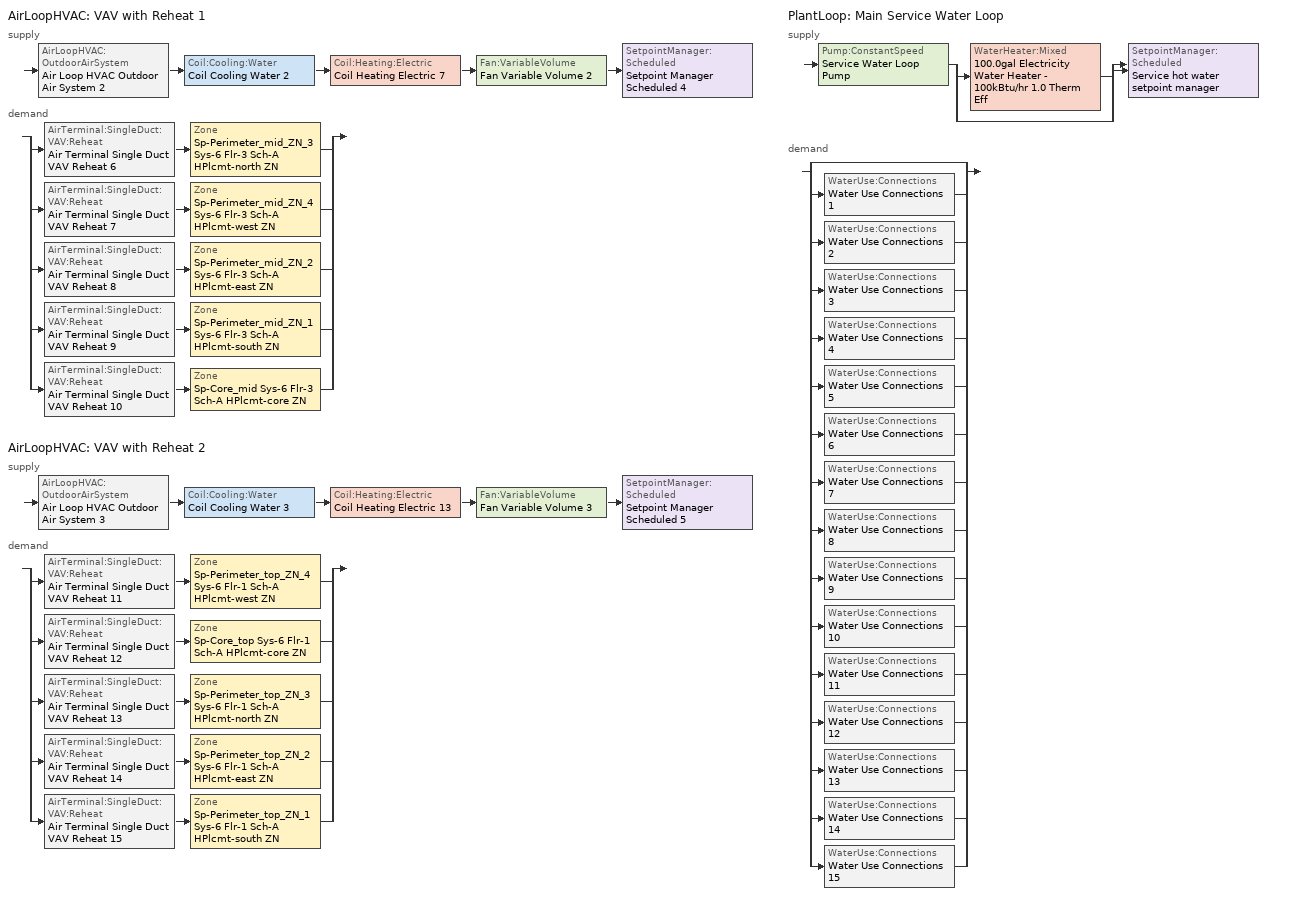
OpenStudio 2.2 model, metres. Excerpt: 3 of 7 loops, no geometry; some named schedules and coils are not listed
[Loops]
AirLoopHVAC 'VAV with Reheat 1'
 supply: AirLoopHVAC:OutdoorAirSystem 'Air Loop HVAC Outdoor Air System 2' > Coil:Cooling:Water 'Coil Cooling Water 2' > Coil:Heating:Electric 'Coil Heating Electric 7' > Fan:VariableVolume 'Fan Variable Volume 2' > SetpointManager:Scheduled 'Setpoint Manager Scheduled 4'
 demand: split
  | AirTerminal:SingleDuct:VAV:Reheat 'Air Terminal Single Duct VAV Reheat 6' > Zone 'Sp-Perimeter_mid_ZN_3 Sys-6 Flr-3 Sch-A HPlcmt-north ZN'
  | AirTerminal:SingleDuct:VAV:Reheat 'Air Terminal Single Duct VAV Reheat 7' > Zone 'Sp-Perimeter_mid_ZN_4 Sys-6 Flr-3 Sch-A HPlcmt-west ZN'
  | AirTerminal:SingleDuct:VAV:Reheat 'Air Terminal Single Duct VAV Reheat 8' > Zone 'Sp-Perimeter_mid_ZN_2 Sys-6 Flr-3 Sch-A HPlcmt-east ZN'
  | AirTerminal:SingleDuct:VAV:Reheat 'Air Terminal Single Duct VAV Reheat 9' > Zone 'Sp-Perimeter_mid_ZN_1 Sys-6 Flr-3 Sch-A HPlcmt-south ZN'
  | AirTerminal:SingleDuct:VAV:Reheat 'Air Terminal Single Duct VAV Reheat 10' > Zone 'Sp-Core_mid Sys-6 Flr-3 Sch-A HPlcmt-core ZN'
AirLoopHVAC 'VAV with Reheat 2'
 supply: AirLoopHVAC:OutdoorAirSystem 'Air Loop HVAC Outdoor Air System 3' > Coil:Cooling:Water 'Coil Cooling Water 3' > Coil:Heating:Electric 'Coil Heating Electric 13' > Fan:VariableVolume 'Fan Variable Volume 3' > SetpointManager:Scheduled 'Setpoint Manager Scheduled 5'
 demand: split
  | AirTerminal:SingleDuct:VAV:Reheat 'Air Terminal Single Duct VAV Reheat 11' > Zone 'Sp-Perimeter_top_ZN_4 Sys-6 Flr-1 Sch-A HPlcmt-west ZN'
  | AirTerminal:SingleDuct:VAV:Reheat 'Air Terminal Single Duct VAV Reheat 12' > Zone 'Sp-Core_top Sys-6 Flr-1 Sch-A HPlcmt-core ZN'
  | AirTerminal:SingleDuct:VAV:Reheat 'Air Terminal Single Duct VAV Reheat 13' > Zone 'Sp-Perimeter_top_ZN_3 Sys-6 Flr-1 Sch-A HPlcmt-north ZN'
  | AirTerminal:SingleDuct:VAV:Reheat 'Air Terminal Single Duct VAV Reheat 14' > Zone 'Sp-Perimeter_top_ZN_2 Sys-6 Flr-1 Sch-A HPlcmt-east ZN'
  | AirTerminal:SingleDuct:VAV:Reheat 'Air Terminal Single Duct VAV Reheat 15' > Zone 'Sp-Perimeter_top_ZN_1 Sys-6 Flr-1 Sch-A HPlcmt-south ZN'
PlantLoop 'Main Service Water Loop'
 supply: Pump:ConstantSpeed 'Service Water Loop Pump' > split
  | WaterHeater:Mixed '100.0gal Electricity Water Heater - 100kBtu/hr 1.0 Therm Eff'
  | bypass
  join > SetpointManager:Scheduled 'Service hot water setpoint manager'
 demand: split
  | bypass
  | WaterUse:Connections 'Water Use Connections 1'
  | WaterUse:Connections 'Water Use Connections 2'
  | WaterUse:Connections 'Water Use Connections 3'
  | WaterUse:Connections 'Water Use Connections 4'
  | WaterUse:Connections 'Water Use Connections 5'
  | WaterUse:Connections 'Water Use Connections 6'
  | WaterUse:Connections 'Water Use Connections 7'
  | WaterUse:Connections 'Water Use Connections 8'
  | WaterUse:Connections 'Water Use Connections 9'
  | WaterUse:Connections 'Water Use Connections 10'
  | WaterUse:Connections 'Water Use Connections 11'
  | WaterUse:Connections 'Water Use Connections 12'
  | WaterUse:Connections 'Water Use Connections 13'
  | WaterUse:Connections 'Water Use Connections 14'
  | WaterUse:Connections 'Water Use Connections 15'
[Sizing:Zone] Zone Cooling Design Supply Air Temperature Input Method=SupplyAirTemperature; Zone Cooling Design Supply Air Temperature {C}=13; Zone Cooling Design Supply Air Temperature Difference {deltaC}=11.11; Zone Heating Design Supply Air Temperature Input Method=SupplyAirTemperature; Zone Heating Design Supply Air Temperature {C}=43; Zone Heating Design Supply Air Temperature Difference {deltaC}=11.11; Zone Cooling Design Supply Air Humidity Ratio {kg-H2O/kg-air}=0.0085; Zone Heating Design Supply Air Humidity Ratio {kg-H2O/kg-air}=0.008; Zone Heating Sizing Factor=1.3; Zone Cooling Sizing Factor=1.1; Cooling Design Air Flow Method=DesignDay; Heating Design Air Flow Method=DesignDay; Account for Dedicated Outdoor Air System=No; Dedicated Outdoor Air System Control Strategy=NeutralSupplyAir; Dedicated Outdoor Air Low Setpoint Temperature for Design {C}=autosize; Dedicated Outdoor Air High Setpoint Temperature for Design {C}=autosize
Sp-Perimeter_top_ZN_3 Sys-6 Flr-1 Sch-A HPlcmt-north ZN; Sp-Perimeter_top_ZN_2 Sys-6 Flr-1 Sch-A HPlcmt-east ZN; Sp-Perimeter_top_ZN_4 Sys-6 Flr-1 Sch-A HPlcmt-west ZN; Sp-Perimeter_top_ZN_1 Sys-6 Flr-1 Sch-A HPlcmt-south ZN; Sp-Core_top Sys-6 Flr-1 Sch-A HPlcmt-core ZN; Sp-Perimeter_mid_ZN_3 Sys-6 Flr-3 Sch-A HPlcmt-north ZN; Sp-Perimeter_mid_ZN_2 Sys-6 Flr-3 Sch-A HPlcmt-east ZN; Sp-Perimeter_mid_ZN_4 Sys-6 Flr-3 Sch-A HPlcmt-west ZN; Sp-Perimeter_mid_ZN_1 Sys-6 Flr-3 Sch-A HPlcmt-south ZN; Sp-Core_mid Sys-6 Flr-3 Sch-A HPlcmt-core ZN
[Zone equipment]
Sp-Perimeter_top_ZN_3 Sys-6 Flr-1 Sch-A HPlcmt-north ZN: Air Terminal Single Duct VAV Reheat 13, Zone HVAC Baseboard Convective Water 13
Sp-Perimeter_top_ZN_2 Sys-6 Flr-1 Sch-A HPlcmt-east ZN: Air Terminal Single Duct VAV Reheat 14, Zone HVAC Baseboard Convective Water 14
Sp-Perimeter_top_ZN_4 Sys-6 Flr-1 Sch-A HPlcmt-west ZN: Air Terminal Single Duct VAV Reheat 11, Zone HVAC Baseboard Convective Water 11
Sp-Perimeter_top_ZN_1 Sys-6 Flr-1 Sch-A HPlcmt-south ZN: Air Terminal Single Duct VAV Reheat 15, Zone HVAC Baseboard Convective Water 15
Sp-Core_top Sys-6 Flr-1 Sch-A HPlcmt-core ZN: Air Terminal Single Duct VAV Reheat 12, Zone HVAC Baseboard Convective Water 12
Sp-Perimeter_mid_ZN_3 Sys-6 Flr-3 Sch-A HPlcmt-north ZN: Air Terminal Single Duct VAV Reheat 6, Zone HVAC Baseboard Convective Water 6
Sp-Perimeter_mid_ZN_2 Sys-6 Flr-3 Sch-A HPlcmt-east ZN: Air Terminal Single Duct VAV Reheat 8, Zone HVAC Baseboard Convective Water 8
Sp-Perimeter_mid_ZN_4 Sys-6 Flr-3 Sch-A HPlcmt-west ZN: Air Terminal Single Duct VAV Reheat 7, Zone HVAC Baseboard Convective Water 7
Sp-Perimeter_mid_ZN_1 Sys-6 Flr-3 Sch-A HPlcmt-south ZN: Air Terminal Single Duct VAV Reheat 9, Zone HVAC Baseboard Convective Water 9
Sp-Core_mid Sys-6 Flr-3 Sch-A HPlcmt-core ZN: Air Terminal Single Duct VAV Reheat 10, Zone HVAC Baseboard Convective Water 10
[PlantLoop]
Main Service Water Loop: Glycol Concentration=0; Maximum Loop Temperature {C}=60; Minimum Loop Temperature {C}=10; Plant Loop Volume {m3}=Autocalculate; Load Distribution Scheme=Optimal
[Sizing:Plant]
Main Service Water Loop: Loop Type=Heating; Design Loop Exit Temperature {C}=60; Loop Design Temperature Difference {deltaC}=5; Sizing Option=NonCoincident; Zone Timesteps in Averaging Window=1; Coincident Sizing Factor Mode=None
[Pump:ConstantSpeed]
Service Water Loop Pump: Rated Flow Rate {m3/s}=autosize; Rated Pump Head {Pa}=29891; Rated Power Consumption {W}=autosize; Motor Efficiency=0.7; Fraction of Motor Inefficiencies to Fluid Stream=0; Pump Control Type=Intermittent
[SetpointManager:Scheduled] Control Variable=Temperature
Name | Schedule
Setpoint Manager Scheduled 4 | Supply Air Temp 1
Setpoint Manager Scheduled 5 | Supply Air Temp 2
Service hot water setpoint manager | Service Water Loop Temp - 140F
[AirLoopHVAC] Design Supply Air Flow Rate {m3/s}=AutoSize
Name | Availability Schedule | Availability Manager
VAV with Reheat 1 | VAV with Reheat 1 Occ Sch | Availability Manager Night Cycle 2
VAV with Reheat 2 | VAV with Reheat 2 Occ Sch | Availability Manager Night Cycle 3
[Sizing:System] Type of Load to Size On=Sensible; Design Outdoor Air Flow Rate {m3/s}=Autosize; Minimum System Air Flow Ratio=0.3; Preheat Design Temperature {C}=7; Preheat Design Humidity Ratio {kg-H2O/kg-Air}=0.008; Precool Design Temperature {C}=13; Precool Design Humidity Ratio {kg-H2O/kg-Air}=0.008; Central Cooling Design Supply Air Temperature {C}=13; Central Heating Design Supply Air Temperature {C}=13.1; Sizing Option=NonCoincident; 100% Outdoor Air in Cooling=No; 100% Outdoor Air in Heating=No; Central Cooling Design Supply Air Humidity Ratio {kg-H2O/kg-Air}=0.0085; Central Heating Design Supply Air Humidity Ratio {kg-H2O/kg-Air}=0.008; Cooling Design Air Flow Method=DesignDay; Cooling Design Air Flow Rate {m3/s}=0; Heating Design Air Flow Method=DesignDay; Heating Design Air Flow Rate {m3/s}=0; System Outdoor Air Method=ZoneSum; Zone Maximum Outdoor Air Fraction=1; Cooling Supply Air Flow Rate Per Floor Area {m3/s-m2}=0.00996765; Cooling Fraction of Autosized Cooling Supply Air Flow Rate=1; Cooling Supply Air Flow Rate Per Unit Cooling Capacity {m3/s-W}=3.94755e-05; Heating Supply Air Flow Rate Per Floor Area {m3/s-m2}=0.00996765; Heating Fraction of Autosized Heating Supply Air Flow Rate=1; Heating Fraction of Autosized Cooling Supply Air Flow Rate=1; Heating Supply Air Flow Rate Per Unit Heating Capacity {m3/s-W}=3.15882e-05; Cooling Design Capacity Method=CoolingDesignCapacity; Cooling Design Capacity {W}=autosize; Cooling Design Capacity Per Floor Area {W/m2}=234.7; Fraction of Autosized Cooling Design Capacity=1; Heating Design Capacity Method=HeatingDesignCapacity; Heating Design Capacity {W}=autosize; Heating Design Capacity Per Floor Area {W/m2}=157; Fraction of Autosized Heating Design Capacity=1; Central Cooling Capacity Control Method=OnOff
VAV with Reheat 1; VAV with Reheat 2
[Fan:VariableVolume] Availability Schedule=Always On Discrete; Fan Efficiency=0.549965; Pressure Rise {Pa}=1458.33; Maximum Flow Rate {m3/s}=Autosize; Fan Power Minimum Flow Rate Input Method=Fraction; Fan Power Minimum Flow Fraction=0.5; Fan Power Minimum Air Flow Rate {m3/s}=0; Motor Efficiency=0.8461; Motor In Airstream Fraction=1; Fan Power Coefficient 1=-4.1457; Fan Power Coefficient 2=16.803; Fan Power Coefficient 3=-19.471; Fan Power Coefficient 4=7.8488; Fan Power Coefficient 5=0
Fan Variable Volume 2; Fan Variable Volume 3
[Coil:Heating:Electric] Availability Schedule=Always On Discrete
Coil Heating Electric 7; Coil Heating Electric 8; Coil Heating Electric 9; Coil Heating Electric 10; Coil Heating Electric 11; Coil Heating Electric 12; Coil Heating Electric 13; Coil Heating Electric 14; Coil Heating Electric 15; Coil Heating Electric 16; Coil Heating Electric 17; Coil Heating Electric 18
[Controller:OutdoorAir] Minimum Outdoor Air Flow Rate {m3/s}=0; Maximum Outdoor Air Flow Rate {m3/s}=Autosize; Economizer Control Type=DifferentialEnthalpy; Economizer Control Action Type=ModulateFlow; Lockout Type=NoLockout; Minimum Limit Type=FixedMinimum; High Humidity Control=No; Heat Recovery Bypass Control Type=BypassWhenWithinEconomizerLimits
Name | Minimum Outdoor Air Schedule | Controller Mechanical Ventilation
Controller Outdoor Air 2 | VAV with Reheat 1 Occ Sch | Controller Mechanical Ventilation 2
Controller Outdoor Air 3 | VAV with Reheat 2 Occ Sch | Controller Mechanical Ventilation 3
[Controller:MechanicalVentilation] Availability Schedule=Always On Discrete; System Outdoor Air Method=ZoneSum
Controller Mechanical Ventilation 2; Controller Mechanical Ventilation 3
[AirLoopHVAC:OutdoorAirSystem]
Name | Controller
Air Loop HVAC Outdoor Air System 2 | Controller Outdoor Air 2
Air Loop HVAC Outdoor Air System 3 | Controller Outdoor Air 3
[AirTerminal:SingleDuct:VAV:Reheat] Availability Schedule=Always On Discrete; Maximum Air Flow Rate {m3/s}=AutoSize; Zone Minimum Air Flow Input Method=Constant; Constant Minimum Air Flow Fraction=0.3; Maximum Hot Water or Steam Flow Rate {m3/s}=AutoSize; Minimum Hot Water or Steam Flow Rate {m3/s}=0; Convergence Tolerance=0.001; Damper Heating Action=Normal; Maximum Flow per Zone Floor Area During Reheat {m3/s-m2}=AutoSize; Maximum Flow Fraction During Reheat=AutoSize; Maximum Reheat Air Temperature {C}=43; Control For Outdoor Air=No
Name | Fixed Minimum Air Flow Rate {m3/s} | Reheat Coil
Air Terminal Single Duct VAV Reheat 6 | 0.414676 | Coil Heating Electric 8
Air Terminal Single Duct VAV Reheat 7 | 0.262507 | Coil Heating Electric 9
Air Terminal Single Duct VAV Reheat 8 | 0.262524 | Coil Heating Electric 10
Air Terminal Single Duct VAV Reheat 9 | 0.414676 | Coil Heating Electric 11
Air Terminal Single Duct VAV Reheat 10 | 1.96707 | Coil Heating Electric 12
Air Terminal Single Duct VAV Reheat 11 | 0.262507 | Coil Heating Electric 14
Air Terminal Single Duct VAV Reheat 12 | 1.96707 | Coil Heating Electric 15
Air Terminal Single Duct VAV Reheat 13 | 0.414676 | Coil Heating Electric 16
Air Terminal Single Duct VAV Reheat 14 | 0.262524 | Coil Heating Electric 17
Air Terminal Single Duct VAV Reheat 15 | 0.414676 | Coil Heating Electric 18
[WaterHeater:Mixed]
100.0gal Electricity Water Heater - 100kBtu/hr 1.0 Therm Eff: Tank Volume {m3}=0.378541; Setpoint Temperature Schedule=Service Water Loop Temp - 140F; Deadband Temperature Difference {deltaC}=2; Maximum Temperature Limit {C}=82.2222; Heater Control Type=Cycle; Heater Maximum Capacity {W}=29307.1; Heater Fuel Type=Electricity; Heater Thermal Efficiency=1; Off Cycle Parasitic Fuel Consumption Rate {W}=1276.95; Off Cycle Parasitic Fuel Type=Electricity; Off Cycle Parasitic Heat Fraction to Tank=0.8; On Cycle Parasitic Fuel Consumption Rate {W}=1276.95; On Cycle Parasitic Fuel Type=Electricity; On Cycle Parasitic Heat Fraction to Tank=0; Ambient Temperature Indicator=Schedule; Ambient Temperature Schedule=Water Heater Ambient Temp Schedule - 70F; Off Cycle Loss Coefficient to Ambient Temperature {W/K}=2.78836; On Cycle Loss Coefficient to Ambient Temperature {W/K}=2.78836; Use Side Effectiveness=1; Source Side Effectiveness=1; Use Side Design Flow Rate {m3/s}=autosize; Source Side Design Flow Rate {m3/s}=autosize; Indirect Water Heating Recovery Time {hr}=1.5
[WaterUse:Connections]
Name | Water Use Equipment Name 1
Water Use Connections 1 | Core_bottom Service Water Use 0.38gal/min
Water Use Connections 2 | Core_mid Service Water Use 0.38gal/min
Water Use Connections 3 | Core_top Service Water Use 0.38gal/min
Water Use Connections 4 | Perimeter_bot_zn_1 Service Water Use 0.08gal/min
Water Use Connections 5 | Perimeter_bot_zn_2 Service Water Use 0.05gal/min
Water Use Connections 6 | Perimeter_bot_zn_3 Service Water Use 0.08gal/min
Water Use Connections 7 | Perimeter_bot_zn_4 Service Water Use 0.05gal/min
Water Use Connections 8 | Perimeter_mid_zn_1 Service Water Use 0.08gal/min
Water Use Connections 9 | Perimeter_mid_zn_2 Service Water Use 0.05gal/min
Water Use Connections 10 | Perimeter_mid_zn_3 Service Water Use 0.08gal/min
Water Use Connections 11 | Perimeter_mid_zn_4 Service Water Use 0.05gal/min
Water Use Connections 12 | Perimeter_top_zn_1 Service Water Use 0.08gal/min
Water Use Connections 13 | Perimeter_top_zn_2 Service Water Use 0.05gal/min
Water Use Connections 14 | Perimeter_top_zn_3 Service Water Use 0.08gal/min
Water Use Connections 15 | Perimeter_top_zn_4 Service Water Use 0.05gal/min
[WaterUse:Equipment:Definition]
Name | Peak Flow Rate {m3/s} | Target Temperature Schedule | Sensible Fraction Schedule | Latent Fraction Schedule
Core_bottom Service Water Use Def 0.38gal/min | 2.38083e-05 | Schedule Ruleset 5 | Schedule Ruleset 3 | Schedule Ruleset 4
Core_mid Service Water Use Def 0.38gal/min | 2.38083e-05 | Schedule Ruleset 8 | Schedule Ruleset 6 | Schedule Ruleset 7
Core_top Service Water Use Def 0.38gal/min | 2.38083e-05 | Schedule Ruleset 11 | Schedule Ruleset 9 | Schedule Ruleset 10
Perimeter_bot_zn_1 Service Water Use Def 0.08gal/min | 5.01899e-06 | Schedule Ruleset 14 | Schedule Ruleset 12 | Schedule Ruleset 13
Perimeter_bot_zn_2 Service Water Use Def 0.05gal/min | 3.17744e-06 | Schedule Ruleset 17 | Schedule Ruleset 15 | Schedule Ruleset 16
Perimeter_bot_zn_3 Service Water Use Def 0.08gal/min | 5.01899e-06 | Schedule Ruleset 20 | Schedule Ruleset 18 | Schedule Ruleset 19
Perimeter_bot_zn_4 Service Water Use Def 0.05gal/min | 3.17723e-06 | Schedule Ruleset 23 | Schedule Ruleset 21 | Schedule Ruleset 22
Perimeter_mid_zn_1 Service Water Use Def 0.08gal/min | 5.01899e-06 | Schedule Ruleset 26 | Schedule Ruleset 24 | Schedule Ruleset 25
Perimeter_mid_zn_2 Service Water Use Def 0.05gal/min | 3.17744e-06 | Schedule Ruleset 29 | Schedule Ruleset 27 | Schedule Ruleset 28
Perimeter_mid_zn_3 Service Water Use Def 0.08gal/min | 5.01899e-06 | Schedule Ruleset 32 | Schedule Ruleset 30 | Schedule Ruleset 31
Perimeter_mid_zn_4 Service Water Use Def 0.05gal/min | 3.17723e-06 | Schedule Ruleset 35 | Schedule Ruleset 33 | Schedule Ruleset 34
Perimeter_top_zn_1 Service Water Use Def 0.08gal/min | 5.01899e-06 | Schedule Ruleset 38 | Schedule Ruleset 36 | Schedule Ruleset 37
Perimeter_top_zn_2 Service Water Use Def 0.05gal/min | 3.17744e-06 | Schedule Ruleset 41 | Schedule Ruleset 39 | Schedule Ruleset 40
Perimeter_top_zn_3 Service Water Use Def 0.08gal/min | 5.01899e-06 | Schedule Ruleset 44 | Schedule Ruleset 42 | Schedule Ruleset 43
Perimeter_top_zn_4 Service Water Use Def 0.05gal/min | 3.17723e-06 | Schedule Ruleset 47 | Schedule Ruleset 45 | Schedule Ruleset 46
[WaterUse:Equipment] Flow Rate Fraction Schedule=NECB-A-Service Water Heating
Name | Water Use Equipment Definition | Space
Core_bottom Service Water Use 0.38gal/min | Core_bottom Service Water Use Def 0.38gal/min | Core_bottom
Core_mid Service Water Use 0.38gal/min | Core_mid Service Water Use Def 0.38gal/min | Core_mid
Core_top Service Water Use 0.38gal/min | Core_top Service Water Use Def 0.38gal/min | Core_top
Perimeter_bot_zn_1 Service Water Use 0.08gal/min | Perimeter_bot_zn_1 Service Water Use Def 0.08gal/min | Perimeter_bot_ZN_1
Perimeter_bot_zn_2 Service Water Use 0.05gal/min | Perimeter_bot_zn_2 Service Water Use Def 0.05gal/min | Perimeter_bot_ZN_2
Perimeter_bot_zn_3 Service Water Use 0.08gal/min | Perimeter_bot_zn_3 Service Water Use Def 0.08gal/min | Perimeter_bot_ZN_3
Perimeter_bot_zn_4 Service Water Use 0.05gal/min | Perimeter_bot_zn_4 Service Water Use Def 0.05gal/min | Perimeter_bot_ZN_4
Perimeter_mid_zn_1 Service Water Use 0.08gal/min | Perimeter_mid_zn_1 Service Water Use Def 0.08gal/min | Perimeter_mid_ZN_1
Perimeter_mid_zn_2 Service Water Use 0.05gal/min | Perimeter_mid_zn_2 Service Water Use Def 0.05gal/min | Perimeter_mid_ZN_2
Perimeter_mid_zn_3 Service Water Use 0.08gal/min | Perimeter_mid_zn_3 Service Water Use Def 0.08gal/min | Perimeter_mid_ZN_3
Perimeter_mid_zn_4 Service Water Use 0.05gal/min | Perimeter_mid_zn_4 Service Water Use Def 0.05gal/min | Perimeter_mid_ZN_4
Perimeter_top_zn_1 Service Water Use 0.08gal/min | Perimeter_top_zn_1 Service Water Use Def 0.08gal/min | Perimeter_top_ZN_1
Perimeter_top_zn_2 Service Water Use 0.05gal/min | Perimeter_top_zn_2 Service Water Use Def 0.05gal/min | Perimeter_top_ZN_2
Perimeter_top_zn_3 Service Water Use 0.08gal/min | Perimeter_top_zn_3 Service Water Use Def 0.08gal/min | Perimeter_top_ZN_3
Perimeter_top_zn_4 Service Water Use 0.05gal/min | Perimeter_top_zn_4 Service Water Use Def 0.05gal/min | Perimeter_top_ZN_4
[AvailabilityManager:NightCycle] Control Type=CycleOnAny; Thermostat Tolerance {deltaC}=1; Cycling Run Time {s}=3600
Availability Manager Night Cycle 2; Availability Manager Night Cycle 3
[Schedule:Ruleset]
Supply Air Temp 1: Default Day Schedule=Supply Air Temp Default 1
Supply Air Temp 2: Default Day Schedule=Supply Air Temp Default 2
Service Water Loop Temp - 140F: Default Day Schedule=Service Water Loop Temp - 140F Default
Water Heater Ambient Temp Schedule - 70F: Default Day Schedule=Water Heater Ambient Temp Schedule - 70F Default
Schedule Ruleset 3: Default Day Schedule=Schedule Day 7
Schedule Ruleset 4: Default Day Schedule=Schedule Day 8
Schedule Ruleset 5: Default Day Schedule=Schedule Day 9
NECB-A-Service Water Heating: Default Day Schedule=NECB-A-Service Water Heating Default
Schedule Ruleset 6: Default Day Schedule=Schedule Day 10
Schedule Ruleset 7: Default Day Schedule=Schedule Day 11
Schedule Ruleset 8: Default Day Schedule=Schedule Day 12
Schedule Ruleset 9: Default Day Schedule=Schedule Day 13
Schedule Ruleset 10: Default Day Schedule=Schedule Day 14
Schedule Ruleset 11: Default Day Schedule=Schedule Day 15
Schedule Ruleset 12: Default Day Schedule=Schedule Day 16
Schedule Ruleset 14: Default Day Schedule=Schedule Day 18
VAV with Reheat 1 Occ Sch: Default Day Schedule=VAV with Reheat 1 Occ Sch Default; Summer Design Day Schedule=VAV with Reheat 1 Occ Sch Summer Design Day; Winter Design Day Schedule=VAV with Reheat 1 Occ Sch Winter Design Day
VAV with Reheat 2 Occ Sch: Default Day Schedule=VAV with Reheat 2 Occ Sch Default; Summer Design Day Schedule=VAV with Reheat 2 Occ Sch Summer Design Day; Winter Design Day Schedule=VAV with Reheat 2 Occ Sch Winter Design Day
[Schedule:Day]
Supply Air Temp Default 1; Supply Air Temp Default 2: 24, 0, 13
Service Water Loop Temp - 140F Default: 24, 0, 60
Water Heater Ambient Temp Schedule - 70F Default: 24, 0, 21.1111
NECB-A-Service Water Heating Default: 7, 0, 0.05, 8, 0, 0.1, 10, 0, 0.5, 16, 0, 0.9, 17, 0, 0.7, 18, 0, 0.5, 19, 0, 0.3, 22, 0, 0.2, 24, 0, 0.05
VAV with Reheat 1 Occ Sch Default; VAV with Reheat 1 Occ Sch Winter Design Day; VAV with Reheat 1 Occ Sch Summer Design Day; VAV with Reheat 2 Occ Sch Default; VAV with Reheat 2 Occ Sch Winter Design Day; VAV with Reheat 2 Occ Sch Summer Design Day: 24, 0, 1
[Schedule:Rule] Date Specification Type=DateRange; Start Month=1; Start Day=1; End Month=12
Name | Schedule Ruleset | Rule Order | Day Schedule | Apply Monday | Apply Tuesday | Apply Wednesday | Apply Thursday | Apply Friday | End Day | Apply Saturday | Apply Sunday
Schedule Rule 17 | NECB-A-Service Water Heating | 2 | NECB-A-Service Water Heating Default|Wkdy Day | Yes | Yes | Yes | Yes | Yes | 31
Schedule Rule 18 | NECB-A-Service Water Heating | 1 | NECB-A-Service Water Heating Sat Day |  |  |  |  |  | 31 | Yes
Schedule Rule 19 | NECB-A-Service Water Heating | 0 | NECB-A-Service Water Heating Sun|Hol Day |  |  |  |  |  | 31 |  | Yes
VAV with Reheat 1 Occ Sch Monday Rule | VAV with Reheat 1 Occ Sch | 6 | VAV with Reheat 1 Occ Sch Monday | Yes |  |  |  |  | 25
VAV with Reheat 1 Occ Sch Tuesday Rule | VAV with Reheat 1 Occ Sch | 5 | VAV with Reheat 1 Occ Sch Tuesday |  | Yes |  |  |  | 26
VAV with Reheat 1 Occ Sch Wednesday Rule | VAV with Reheat 1 Occ Sch | 4 | VAV with Reheat 1 Occ Sch Wednesday |  |  | Yes |  |  | 27
VAV with Reheat 1 Occ Sch Thursday Rule | VAV with Reheat 1 Occ Sch | 3 | VAV with Reheat 1 Occ Sch Thursday |  |  |  | Yes |  | 28
VAV with Reheat 1 Occ Sch Friday Rule | VAV with Reheat 1 Occ Sch | 2 | VAV with Reheat 1 Occ Sch Friday |  |  |  |  | Yes | 29
VAV with Reheat 1 Occ Sch Saturday Rule | VAV with Reheat 1 Occ Sch | 1 | VAV with Reheat 1 Occ Sch Saturday |  |  |  |  |  | 30 | Yes
VAV with Reheat 1 Occ Sch Sunday Rule | VAV with Reheat 1 Occ Sch | 0 | VAV with Reheat 1 Occ Sch Sunday |  |  |  |  |  | 31 |  | Yes
VAV with Reheat 2 Occ Sch Monday Rule | VAV with Reheat 2 Occ Sch | 6 | VAV with Reheat 2 Occ Sch Monday | Yes |  |  |  |  | 25
VAV with Reheat 2 Occ Sch Tuesday Rule | VAV with Reheat 2 Occ Sch | 5 | VAV with Reheat 2 Occ Sch Tuesday |  | Yes |  |  |  | 26
VAV with Reheat 2 Occ Sch Wednesday Rule | VAV with Reheat 2 Occ Sch | 4 | VAV with Reheat 2 Occ Sch Wednesday |  |  | Yes |  |  | 27
VAV with Reheat 2 Occ Sch Thursday Rule | VAV with Reheat 2 Occ Sch | 3 | VAV with Reheat 2 Occ Sch Thursday |  |  |  | Yes |  | 28
VAV with Reheat 2 Occ Sch Friday Rule | VAV with Reheat 2 Occ Sch | 2 | VAV with Reheat 2 Occ Sch Friday |  |  |  |  | Yes | 29
VAV with Reheat 2 Occ Sch Saturday Rule | VAV with Reheat 2 Occ Sch | 1 | VAV with Reheat 2 Occ Sch Saturday |  |  |  |  |  | 30 | Yes
VAV with Reheat 2 Occ Sch Sunday Rule | VAV with Reheat 2 Occ Sch | 0 | VAV with Reheat 2 Occ Sch Sunday |  |  |  |  |  | 31 |  | Yes
[Schedule:Constant]
Always On Discrete: Value=1
